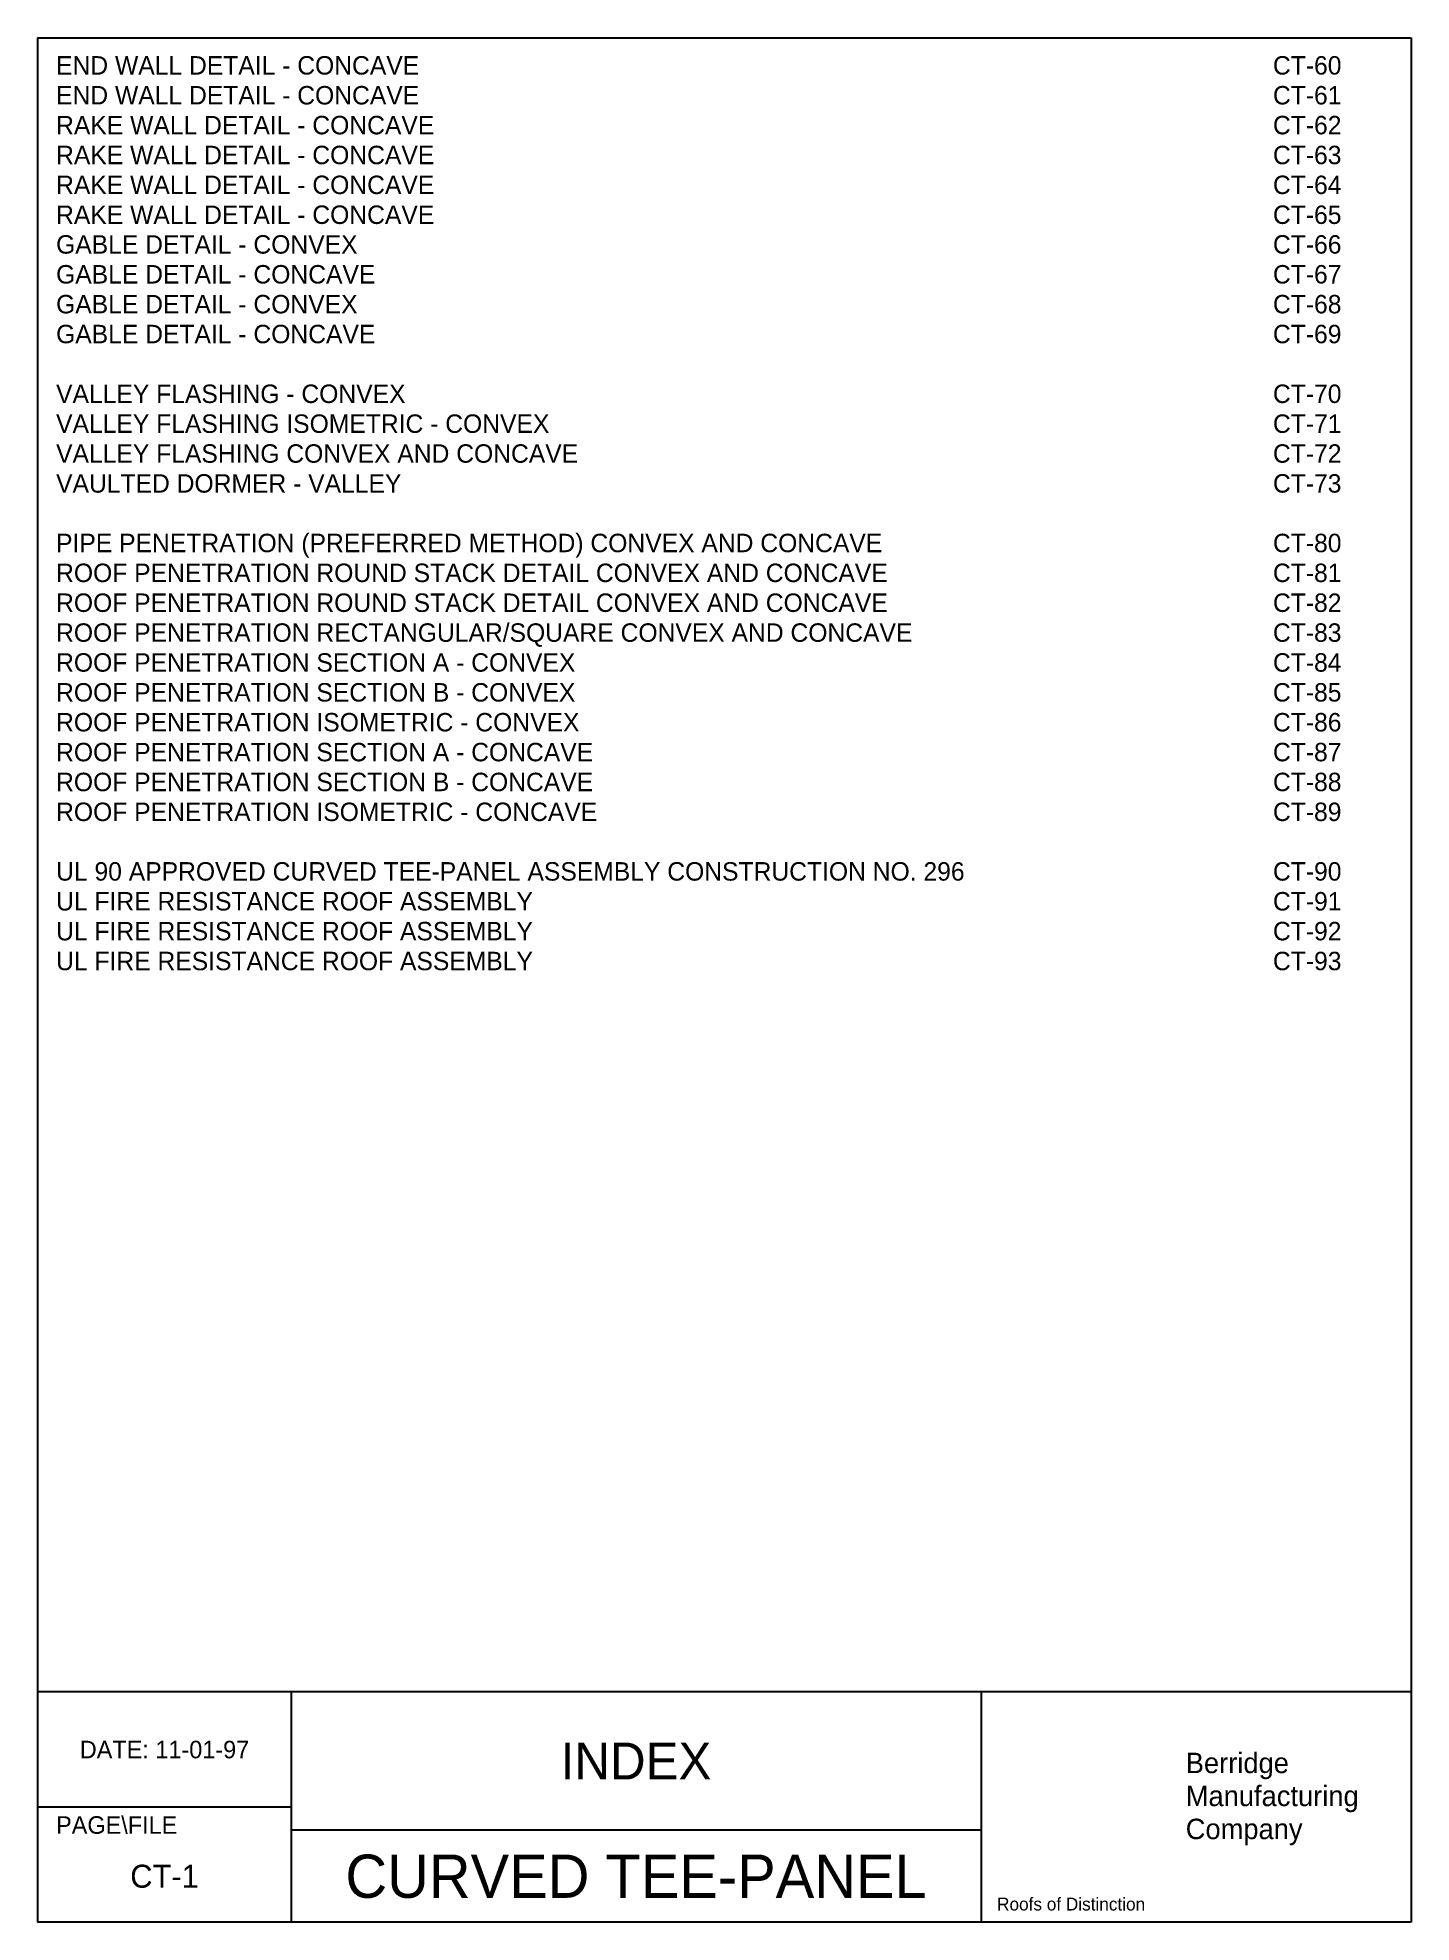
# Model space of a CAD drawing. Extents: x 0 to 7.5, y 0.1 to 10.3.
import ezdxf
from ezdxf.enums import TextEntityAlignment as Align

# ---------------------------------------------------------------- set-up
doc = ezdxf.new("R2010")
doc.units = 0
doc.layers.add('BORDER', color=7, linetype='CONTINUOUS')
doc.layers.add('DIM-TXT', color=7, linetype='CONTINUOUS')

msp = doc.modelspace()

# ---------------------------------------------------------------- linework, layer by layer
at = {"layer": 'BORDER', "color": 0, "linetype": 'CONTINUOUS'}
for p, q in [((0.031, 10.345), (0.031, 0.125)), ((0.031, 10.345), (7.48, 10.345)), ((7.48, 10.345), (7.48, 0.125)), ((7.48, 1.375), (0.031, 1.375)), ((1.406, 1.375), (1.406, 0.125)), ((5.147, 1.375), (5.147, 0.125)), ((1.406, 0.75), (0.031, 0.75)), ((5.147, 0.625), (1.406, 0.625)), ((7.48, 0.125), (0.031, 0.125))]:
    msp.add_line(p, q, dxfattribs=at)

# ---------------------------------------------------------------- texts
for s, height, p in [('DATE: 11-01-97', 0.0951, (0.719, 1.062)), ('CT-1', 0.125, (0.719, 0.375)), ('CURVED TEE-PANEL', 0.2344, (3.276, 0.375))]:
    msp.add_text(s, height=height, dxfattribs=at).set_placement(p, align=Align.MIDDLE)
for s, height, p in [('Berridge', 0.1107, (6.257, 0.934)), ('Manufacturing', 0.1107, (6.257, 0.755)), ('PAGE\\FILE', 0.0951, (0.131, 0.605)), ('Company', 0.1107, (6.257, 0.576)), ('Roofs of Distinction', 0.0697, (5.234, 0.189))]:
    msp.add_text(s, height=height, dxfattribs=at).set_placement(p)
at = {"layer": 'DIM-TXT', "color": 0, "linetype": 'CONTINUOUS'}
for s, p in [('END WALL DETAIL - CONCAVE', (0.131, 10.145)), ('CT-60', (6.73, 10.145)), ('END WALL DETAIL - CONCAVE', (0.131, 9.983)), ('CT-61', (6.73, 9.983)), ('RAKE WALL DETAIL - CONCAVE', (0.131, 9.821)), ('CT-62', (6.73, 9.821)), ('RAKE WALL DETAIL - CONCAVE', (0.131, 9.659)), ('CT-63', (6.73, 9.659)), ('RAKE WALL DETAIL - CONCAVE', (0.131, 9.497)), ('CT-64', (6.73, 9.497)), ('RAKE WALL DETAIL - CONCAVE', (0.131, 9.335)), ('CT-65', (6.73, 9.335)), ('GABLE DETAIL - CONVEX', (0.131, 9.174)), ('CT-66', (6.73, 9.174)), ('GABLE DETAIL - CONCAVE', (0.131, 9.012)), ('CT-67', (6.73, 9.012)), ('GABLE DETAIL - CONVEX', (0.131, 8.85)), ('CT-68', (6.73, 8.85)), ('GABLE DETAIL - CONCAVE', (0.131, 8.688)), ('CT-69', (6.73, 8.688)), ('VALLEY FLASHING - CONVEX', (0.131, 8.364)), ('CT-70', (6.73, 8.364)), ('VALLEY FLASHING ISOMETRIC - CONVEX', (0.131, 8.202)), ('CT-71', (6.73, 8.202)), ('VALLEY FLASHING CONVEX AND CONCAVE', (0.131, 8.04)), ('CT-72', (6.73, 8.04)), ('VAULTED DORMER - VALLEY', (0.131, 7.878)), ('CT-73', (6.73, 7.878)), ('PIPE PENETRATION (PREFERRED METHOD) CONVEX AND CONCAVE', (0.131, 7.555)), ('CT-80', (6.73, 7.555)), ('ROOF PENETRATION ROUND STACK DETAIL CONVEX AND CONCAVE', (0.131, 7.393)), ('CT-81', (6.73, 7.393)), ('ROOF PENETRATION ROUND STACK DETAIL CONVEX AND CONCAVE', (0.131, 7.231)), ('CT-82', (6.73, 7.231)), ('ROOF PENETRATION RECTANGULAR/SQUARE CONVEX AND CONCAVE', (0.131, 7.069)), ('CT-83', (6.73, 7.069)), ('ROOF PENETRATION SECTION A - CONVEX', (0.131, 6.907)), ('CT-84', (6.73, 6.907)), ('ROOF PENETRATION SECTION B - CONVEX', (0.131, 6.745)), ('CT-85', (6.73, 6.745)), ('ROOF PENETRATION ISOMETRIC - CONVEX', (0.131, 6.583)), ('CT-86', (6.73, 6.583)), ('ROOF PENETRATION SECTION A - CONCAVE', (0.131, 6.421)), ('CT-87', (6.73, 6.421)), ('ROOF PENETRATION SECTION B - CONCAVE', (0.131, 6.259)), ('CT-88', (6.73, 6.259)), ('ROOF PENETRATION ISOMETRIC - CONCAVE', (0.131, 6.097)), ('CT-89', (6.73, 6.097)), ('UL 90 APPROVED CURVED TEE-PANEL ASSEMBLY CONSTRUCTION NO. 296', (0.131, 5.774)), ('CT-90', (6.73, 5.774)), ('UL FIRE RESISTANCE ROOF ASSEMBLY', (0.131, 5.612)), ('CT-91', (6.73, 5.612)), ('UL FIRE RESISTANCE ROOF ASSEMBLY', (0.131, 5.45)), ('CT-92', (6.73, 5.45)), ('UL FIRE RESISTANCE ROOF ASSEMBLY', (0.131, 5.288)), ('CT-93', (6.73, 5.288))]:
    msp.add_text(s, height=0.1, dxfattribs=at).set_placement(p)
msp.add_text('INDEX', height=0.2, dxfattribs=at).set_placement((3.276, 1), align=Align.MIDDLE)

doc.saveas('drawing.dxf')
